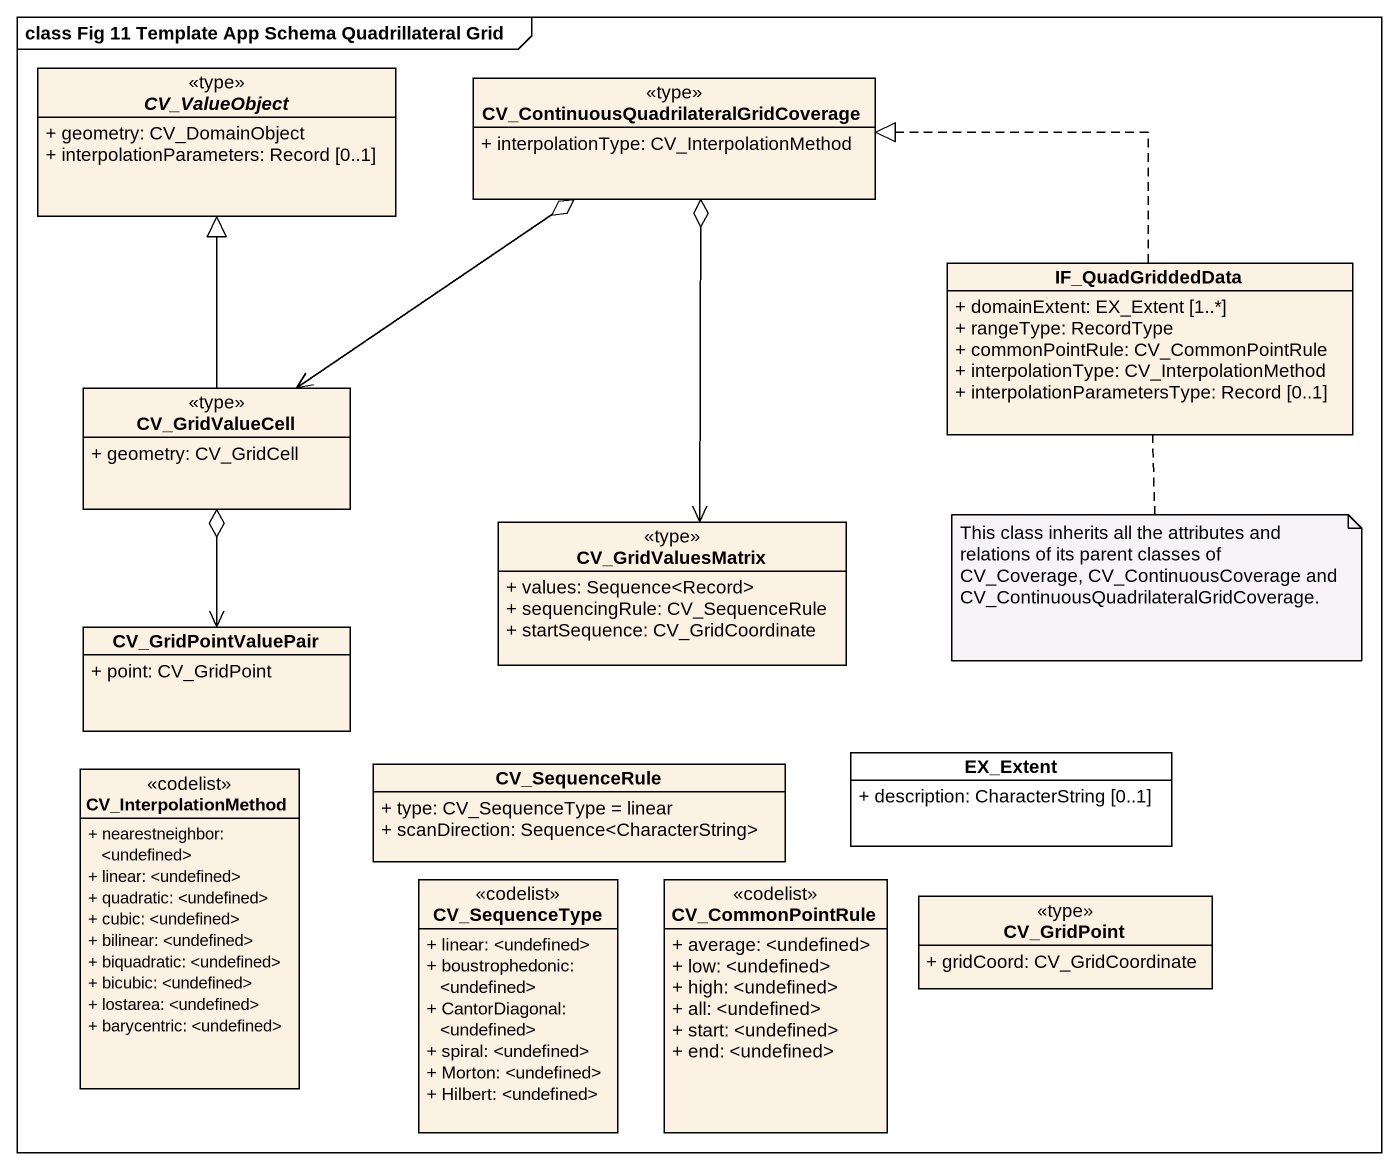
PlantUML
@startuml
mainframe class Fig 11 Template App Schema Quadrillateral Grid
hide circle
hide empty members
skinparam classAttributeIconSize 0
abstract class CV_ValueObject <<type>> {
  + geometry: CV_DomainObject
  + interpolationParameters: Record [0..1]
}
class "CV_ContinuousQuadrilateralGridCoverage" as CV_ContinuousQuadrilateralGr <<type>> {
  + interpolationType: CV_InterpolationMethod
}
class IF_QuadGriddedData {
  + domainExtent: EX_Extent [1..*]
  + rangeType: RecordType
  + commonPointRule: CV_CommonPointRule
  + interpolationType: CV_InterpolationMethod
  + interpolationParametersType: Record [0..1]
}
class CV_GridValueCell <<type>> {
  + geometry: CV_GridCell
}
class CV_GridValuesMatrix <<type>> {
  + values: Sequence<Record>
  + sequencingRule: CV_SequenceRule
  + startSequence: CV_GridCoordinate
}
class CV_GridPointValuePair {
  + point: CV_GridPoint
}
class CV_InterpolationMethod <<codelist>> {
  + nearestneighbor: <undefined>
  + linear: <undefined>
  + quadratic: <undefined>
  + cubic: <undefined>
  + bilinear: <undefined>
  + biquadratic: <undefined>
  + bicubic: <undefined>
  + lostarea: <undefined>
  + barycentric: <undefined>
}
class CV_SequenceRule {
  + type: CV_SequenceType = linear
  + scanDirection: Sequence<CharacterString>
}
class EX_Extent #FFFFFF {
  + description: CharacterString [0..1]
}
class CV_SequenceType <<codelist>> {
  + linear: <undefined>
  + boustrophedonic: <undefined>
  + CantorDiagonal: <undefined>
  + spiral: <undefined>
  + Morton: <undefined>
  + Hilbert: <undefined>
}
class CV_CommonPointRule <<codelist>> {
  + average: <undefined>
  + low: <undefined>
  + high: <undefined>
  + all: <undefined>
  + start: <undefined>
  + end: <undefined>
}
class CV_GridPoint <<type>> {
  + gridCoord: CV_GridCoordinate
}
IF_QuadGriddedData .left.|> CV_ContinuousQuadrilateralGr
CV_GridValueCell -up-|> CV_ValueObject
CV_GridValueCell <-up-o CV_ContinuousQuadrilateralGr
CV_GridValuesMatrix <-up-o CV_ContinuousQuadrilateralGr
CV_GridPointValuePair <-up-o CV_GridValueCell
note bottom of IF_QuadGriddedData : This class inherits all the attributes and relations of its parent classes of CV_Coverage, CV_ContinuousCoverage and CV_ContinuousQuadrilateralGridCoverage.
@enduml
